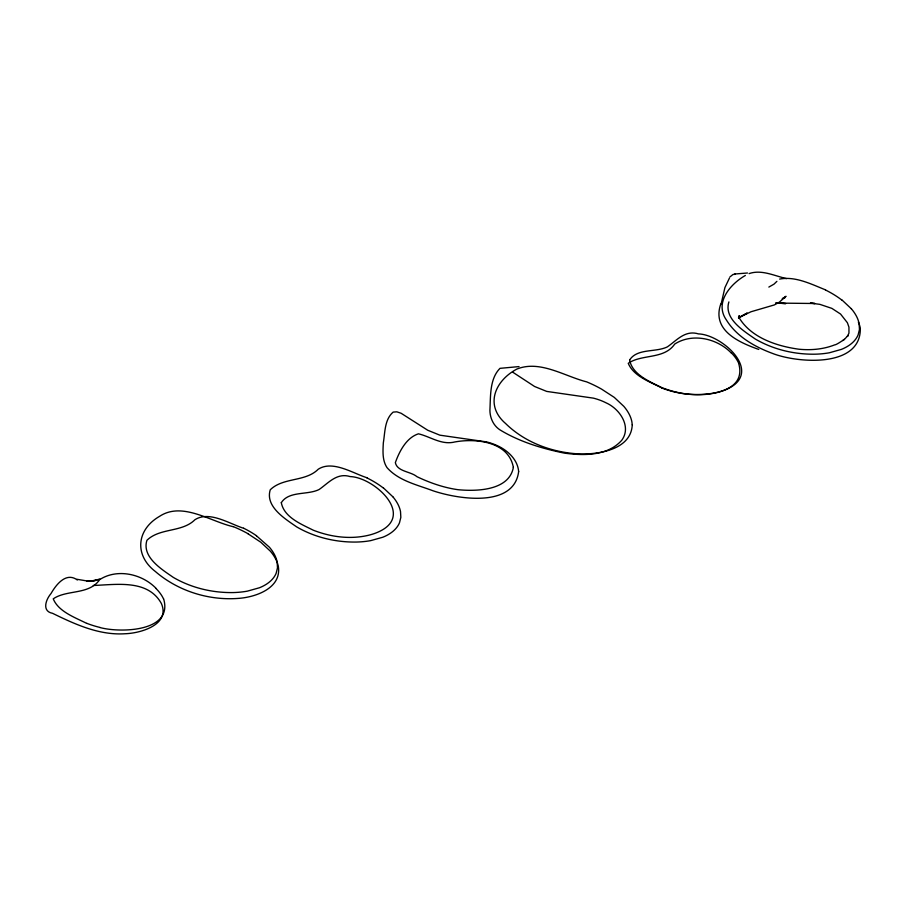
<?xml version="1.0" encoding="UTF-8"?>
<svg xmlns="http://www.w3.org/2000/svg" width="906" height="906" viewBox="0 0 906 906"><rect width="100%" height="100%" fill="white"/><g stroke="black" fill="none" stroke-linecap="round" stroke-linejoin="round"><path stroke-width="1.36" d="M738.945 316.5L738.911 317.134L739.183 315.764L739.002 317.53C751.051 337.779 776.714 346.149 798.967 349.229C810.995 350.395 823.407 349.32 834.709 344.869C836.668 345.118 848.831 336.058 842.84 340.531M720.757 304.02C711.618 330.43 738.911 342.377 758.764 349.444M721.017 304.495L724.925 287.576L729.455 278.063M728.888 301.925C723.6 318.629 743.566 330.905 755.332 339.059C773.362 349.546 794.415 354.54 815.219 354.189A69.309 37.339 12.8 0 0 829.364 352.774L841.459 349.365A63.533 34.224 12.8 0 0 858.118 334.88L859.454 329.501L859.148 323.77A67.055 36.115 12.9 0 0 851.391 308.821M738.854 316.953L739.375 316.092M738.549 317.689L739.387 316.738M776.884 281.358L773.984 284.156L768.843 287.077M844.856 338.957L848.095 335.379L847.416 336.398L848.956 333.114L848.945 327.134L847.382 322.717L840.553 314.042L831.867 308.38L819.851 304.348L810.406 303.102L814.992 303.51L776.668 303.08M738.481 317.949L747.223 313.068L739.183 317.349M729.908 276.976L732.965 274.507L735.366 274.28M738.832 317.655L750.972 311.766L774.392 304.914L779.341 302.151L786.023 296.285L782.206 298.844M745.355 275.469C730.406 283.963 714.2 302.706 726.397 319.988C736.669 336.568 754.517 346.738 772.365 353.363C797.144 363.147 861.062 368.3 860.326 328.255A69.162 37.248 12.9 0 0 858.367 322.117M783.078 298.38L785.23 297.417L782.897 298.459M779.647 279.082C795.321 276.013 811.244 284.167 825.547 289.875M95.719 580.463L86.942 581.346L93.726 580.893L99.807 578.945M749.081 273.612C761.584 269.275 774.358 275.866 786.487 278.595M98.018 579.715L89.264 581.335L76.908 579.274M734.404 274.042L747.484 273M519.025 366.59L499.987 368.346C489.512 378.946 490.678 396.25 489.908 410.237C489.965 418.028 493.487 425.843 500.225 430.033C519.75 441.834 542.06 448.561 564.268 453.102C583.589 455.797 607.62 456.092 621.697 440.339C631.901 426.59 619.579 408.753 606.148 402.876A65.243 38.698 -10.1 0 0 593.475 398.153L546.714 391.415L534.574 386.488L512.728 372.185M93.307 585.469C116.466 584.687 147.893 579.047 161.404 603.555C170.419 624.619 140.872 633.226 125.255 633.736C99.4 635.502 75.221 624.37 52.559 613.317C41.608 611.256 45.889 599.489 50.996 593.577C56.149 584.63 66.059 571.709 77.338 579.987M776.906 303.102L785.728 303.589L775.536 302.932M674.993 392.004C695.061 397.462 748.413 396.477 738.65 363.363M99.977 627.541C120.045 632.988 173.397 632.003 163.635 598.889M233.159 526.68C210.271 521.426 182.174 501.403 159.581 516.329C136.512 529.625 134.065 555.163 155.322 571.471C177.769 590.871 208.391 600.599 237.916 598.424C255.209 597.382 281.653 588.402 278.369 566.635A69.162 37.248 12.9 0 0 270.362 551.188L260.758 542.196L248.165 533.894M661.799 387.893C650.01 381.913 633.475 376.126 628.254 363.306C641.992 353.861 664.064 359.648 674.721 344.065C692.229 332.74 717.178 338.312 731.21 352.955M86.783 623.43C74.994 617.45 58.46 611.663 53.239 598.843C66.976 589.387 89.048 595.185 99.705 579.602C117.214 568.266 142.163 573.849 156.183 588.481M366.93 477.734C352.649 473.17 332.536 459.988 318.255 469.217C305.447 482.06 283.238 477.134 270.26 489.772C264.982 506.488 284.948 518.764 296.704 526.907C314.744 537.394 335.786 542.4 356.59 542.048A69.309 37.339 12.8 0 0 370.735 540.622L382.842 537.224A63.533 34.224 12.8 0 0 399.501 522.739L400.837 517.36L400.52 511.63A67.044 36.115 12.9 0 0 392.774 496.669M243.589 528.255C229.309 523.691 209.195 510.508 194.915 519.738C182.095 532.581 159.898 527.654 146.919 540.293C141.642 557.009 161.596 569.285 173.363 577.428C191.393 587.915 212.446 592.92 233.25 592.569A69.309 37.339 12.8 0 0 247.395 591.142L259.49 587.745A63.522 34.224 12.8 0 0 276.149 573.26L277.485 567.881L277.179 562.15A67.055 36.093 12.9 0 0 269.388 547.201L256.421 535.763M842.127 300.124L851.38 308.821M383.498 487.983L392.751 496.681M674.97 392.094A58.403 32.095 12.6 0 1 661.731 387.972M731.38 352.921A58.143 31.291 12.9 0 1 738.764 363.363M100 627.45A58.403 31.903 12.7 0 1 86.84 623.351M156.013 588.515A58.143 31.11 13.4 0 1 163.51 598.889M243.646 528.209A75.073 41.008 12.4 0 1 256.489 535.729M233.227 526.601A82.559 43.363 13.8 0 1 248.255 533.838M366.817 477.824A74.994 40.736 12.5 0 1 383.363 488.028M825.434 289.965A74.994 40.736 12.5 0 1 841.991 300.18M518.651 471.55C514.019 508.515 457.145 498.957 432.887 490.735C417.043 484.778 398.629 480.803 387.009 467.621C382.207 460.361 382.876 451.165 383.329 442.864C385.073 432.49 384.495 419.478 393.159 412.105L396.817 411.822L401.109 413.261L427.734 430.248L439.874 435.174L486.647 441.913A65.243 38.72 -10.1 0 1 499.319 446.635C508.889 451.539 517.756 460.327 518.651 471.55M281.302 502.683C284.065 517.337 301.234 524.132 313.261 530.191C331.075 537.179 351.098 539.75 369.807 534.948A66.523 35.844 12.8 0 0 379.739 531.324C414.846 514.302 373.68 477.281 350.135 476.579C336.839 472.456 328.493 483.023 319.071 489.534C307.383 495.322 288.923 490.735 281.302 502.683M629.613 360.01C632.377 374.676 649.545 381.46 661.561 387.519C679.387 394.506 699.398 397.077 718.107 392.287A66.523 35.844 12.8 0 0 728.039 388.663C763.158 371.63 721.991 334.608 698.447 333.906C685.151 329.795 676.805 340.35 667.382 346.862C655.695 352.649 637.235 348.074 629.613 360.01M632.252 424.823C631.176 449.036 600.452 454.189 581.188 454.008C553.623 453.034 525.491 443.068 505.605 423.521C484.359 405.209 495.05 380.622 516.918 369.048C539.953 359.784 564.427 376.228 586.68 381.868A82.559 43.182 13.9 0 1 601.595 389.138L614.279 397.394L623.86 406.386A69.162 37.225 13 0 1 631.878 421.822L632.252 424.823M513.362 467.417C509.081 490.61 476.816 491.505 458.051 489.704C443.736 487.7 429.976 482.864 416.964 476.692C410.792 471.38 397.292 471.766 395.344 462.649C399.387 451.335 406.386 437.7 418.447 433.815C430.543 436.658 441.607 445.333 454.903 441.947C476.148 438.074 508.742 441.664 513.362 467.417"/></g></svg>
